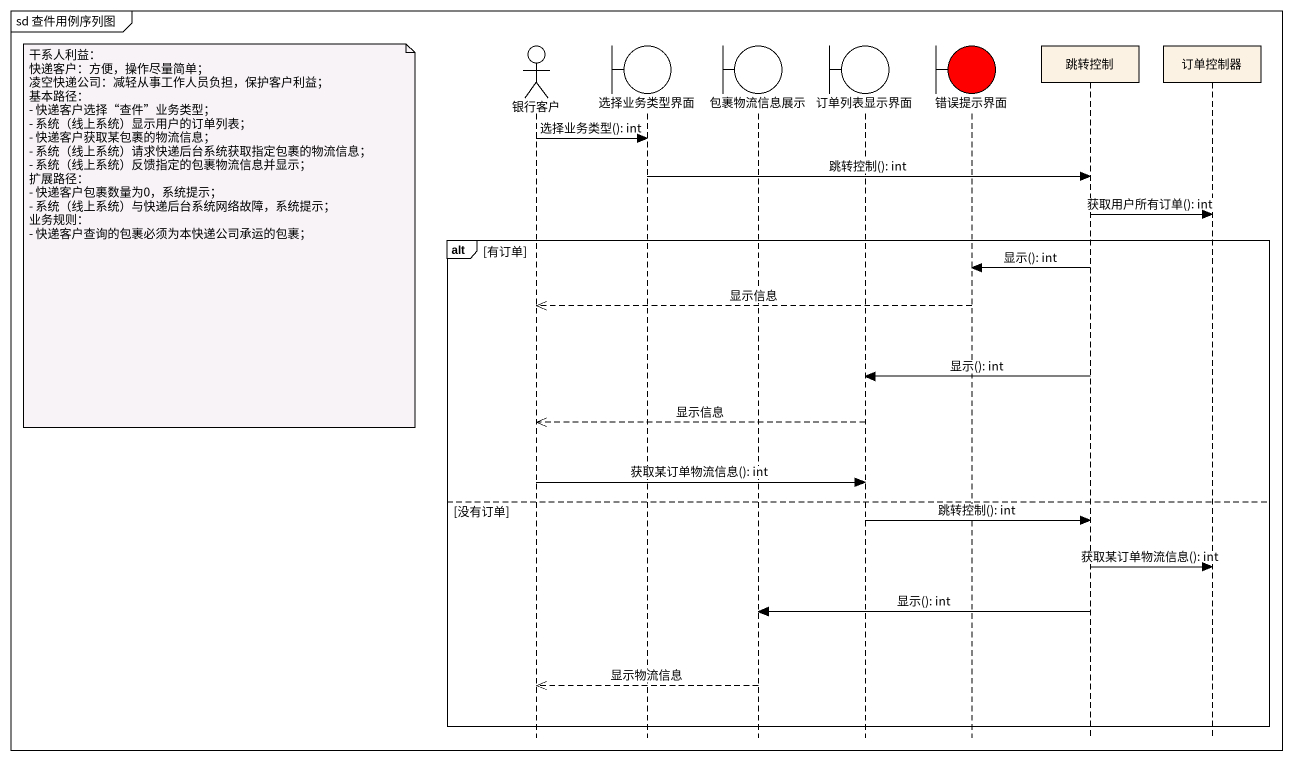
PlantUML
@startuml
mainframe sd 查件用例序列图
hide footbox
actor 银行客户
boundary 选择业务类型界面
boundary 包裹物流信息展示
boundary 订单列表显示界面
boundary 错误提示界面 #FF0000
participant 跳转控制
participant 订单控制器

银行客户 -> 选择业务类型界面 : 选择业务类型(): int
选择业务类型界面 -> 跳转控制 : 跳转控制(): int
跳转控制 -> 订单控制器 : 获取用户所有订单(): int
note left of 银行客户
  干系人利益：
  快递客户：方便，操作尽量简单；
  凌空快递公司：减轻从事工作人员负担，保护客户利益；
  基本路径：
  - 快递客户选择“查件”业务类型；
  - 系统（线上系统）显示用户的订单列表；
  - 快递客户获取某包裹的物流信息；
  - 系统（线上系统）请求快递后台系统获取指定包裹的物流信息；
  - 系统（线上系统）反馈指定的包裹物流信息并显示；
  扩展路径：
  - 快递客户包裹数量为0，系统提示；
  - 系统（线上系统）与快递后台系统网络故障，系统提示；
  业务规则：
  - 快递客户查询的包裹必须为本快递公司承运的包裹；
end note
alt 有订单
  跳转控制 -> 错误提示界面 : 显示(): int
  错误提示界面 -->> 银行客户 : 显示信息
  跳转控制 -> 订单列表显示界面 : 显示(): int
  订单列表显示界面 -->> 银行客户 : 显示信息
  银行客户 -> 订单列表显示界面 : 获取某订单物流信息(): int
else 没有订单
  订单列表显示界面 -> 跳转控制 : 跳转控制(): int
  跳转控制 -> 订单控制器 : 获取某订单物流信息(): int
  跳转控制 -> 包裹物流信息展示 : 显示(): int
  包裹物流信息展示 -->> 银行客户 : 显示物流信息
end
@enduml
